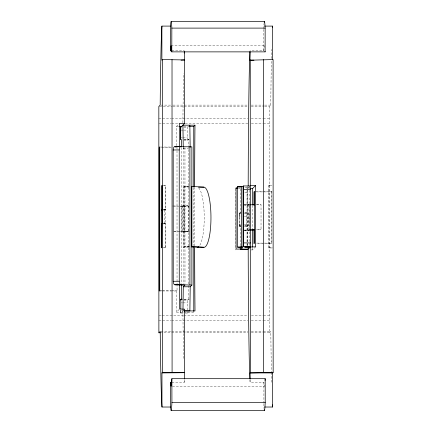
<?xml version="1.0" encoding="UTF-8"?>
<svg xmlns="http://www.w3.org/2000/svg" width="432" height="432" viewBox="0 0 432 432"><rect width="100%" height="100%" fill="white"/><g stroke="black" fill="none" stroke-linecap="round" stroke-linejoin="round"><path stroke-width="0.32" stroke-dasharray="2.16 1.62" d="M244.534 226.665L246.418 226.665L246.229 216.486L246.418 213.71L247.325 212.798L247.336 190.037M263.396 332.797L269.465 332.797L269.417 106.456L270.761 105.106A194.4 2.803 -90 0 1 271.388 60.431M183.886 140.276L187.655 140.276L187.655 127.316L188.962 126.009M187.504 310.003L187.688 300.1L188.6 299.187L188.568 139.363L187.655 140.276M240.462 188.989L240.413 212.798L239.506 213.71L239.317 216.486L240.575 216.486M176.472 145.589L176.467 126.409L179.582 123.287M183.249 147.209L183.271 148.549L184.54 147.28M163.447 185.657L165.375 185.458L165.38 209.65L163.652 209.65M188.725 247.493L183.697 247.493A30.24 0.437 90 0 1 183.254 217.696A30.24 0.437 90 0 1 183.686 187.018L184.496 186.208L188.892 186.208M163.679 210.195L165.181 209.849L165.175 185.657M165.38 209.65L165.731 209.299L165.731 223.123L165.386 223.468L163.658 223.468M181.931 206.059L189.113 205.783L181.931 206.059L181.937 231.973L189.119 231.698L181.937 231.973M163.685 224.019L165.186 223.668L165.191 247.86L163.463 247.86M165.191 247.86L165.386 223.468M183.697 247.493L184.507 246.683L188.903 246.683M249.869 186.062L248.184 187.747L244.825 187.747M247.79 188.573L249.464 186.894L248.875 186.829M240.662 225.979L239.328 225.979L239.328 213.025L240.883 212.798M244.523 204.725L248.924 204.725L249.421 204.223L249.426 230.143L248.929 230.639L244.528 230.639M272.214 247.957L268.758 247.957L268.747 185.76L271.928 185.458M244.642 213.025L248.189 212.798L248.195 225.758L244.647 225.979M256.613 191.916L271.231 191.916L271.879 191.268L271.89 243.103L271.242 243.751L256.619 243.751M239.328 225.979L240.883 225.758M240.575 224.262L239.323 224.262L239.506 226.665L240.419 225.758L240.424 246.056M162.545 290.984L176.504 290.984L177.039 290.444L177.039 284.386M246.418 226.665L247.331 225.758L247.336 245.403M176.504 290.984L176.504 312.147L179.177 309.474M180.603 309.782L180.603 312.374L180.824 310.203M183.735 310.651L180.592 310.651L180.781 313.06L184.658 309.182M185.177 313.06L187.693 313.06L189 311.747M251.192 249.944L252.52 249.944L255.636 246.829M268.758 247.957L269.06 247.66L272.516 247.66M269.465 332.797L270.81 331.452A194.4 2.803 -90 0 0 271.393 371.817M249.534 205.108L244.523 205.157M249.539 230.164L244.528 230.207M244.388 205.027L249.496 204.844M256.554 204.854L261.025 204.692L261.031 229.743L256.559 229.91M244.393 230.083L249.502 229.894M172.562 206.015L188.843 206.231L179.663 206.145M173.842 231.568L188.849 231.8L179.669 231.714M171.142 45.797L264.449 45.797M171.85 50.852L184.356 50.852A170.208 2.457 90 0 0 184.286 52.137M264.584 46.132A170.208 2.457 -90 0 0 263.833 50.852L250.009 50.852A170.208 2.457 -90 0 0 249.944 52.115M160.855 105.106L172.319 105.106M172.994 105.106L247.838 105.106M251.208 105.106L264.022 105.106M264.697 105.106L270.761 105.106M159.511 106.456L172.319 106.456M172.994 106.456L247.838 106.456M251.213 106.456L264.022 106.456M264.697 106.456L269.417 106.456M158.841 118.746L170.975 118.746M171.65 118.746L247.844 118.746M251.213 118.746L262.678 118.746M263.353 118.746L269.422 118.746M158.965 123.606L171.099 123.606M171.774 123.606L178.519 123.606M185.263 123.606L247.968 123.606M251.343 123.606L262.802 123.606M263.477 123.606L269.546 123.606M176.467 126.409L178.934 126.409M183.886 126.63L189.2 126.63M183.881 127.316L187.655 127.316M181.181 130.097L183.071 130.097M183.697 130.097L187.466 130.097M180.554 137.873L182.439 137.873M183.071 137.873L187.466 137.873M184.113 139.363L188.762 139.363M183.886 139.59L189.205 139.59M160.396 147.037L171.029 147.037M161.854 147.571L171.158 147.571M175.144 147.571L176.472 147.571M183.271 148.549L188.924 148.549M163.647 185.458L165.375 185.458M268.747 185.76L272.203 185.76M188.892 186.381L184.496 186.381L188.8 186.673M183.686 187.018L188.708 187.018M238.777 187.747L240.791 187.747M238.55 188.606L240.543 188.606M255.263 191.268L271.879 191.268M244.809 192.494L247.325 192.494M243.135 204.223L249.421 204.223M163.426 209.299L165.731 209.299M163.453 209.849L165.181 209.849M244.814 212.798L248.189 212.798M239.328 213.025L240.656 213.025M239.506 213.71L240.764 213.71M244.534 213.71L246.418 213.71M244.345 216.486L246.229 216.486M163.431 223.123L165.731 223.123M163.458 223.668L165.186 223.668M244.35 224.262L246.235 224.262M244.814 225.758L248.195 225.758M239.506 226.665L240.764 226.665M244.399 230.143L249.426 230.143M256.603 243.103L271.89 243.103M188.903 246.51L184.507 246.51L190.107 246.877M163.663 247.66L165.391 247.66M159.759 290.444L161.752 290.444M162.416 290.444L171.056 290.444M171.72 290.444L177.039 290.444M159.224 290.984L161.881 290.984M184.145 299.187L188.8 299.187M183.924 299.414L189.238 299.414M183.919 300.1L187.688 300.1M181.219 302.881L182.477 302.881M183.103 302.881L187.504 302.881M176.504 312.147L180.824 312.147M193.784 312.147L180.603 312.374M180.781 313.06L184.55 313.06M159.003 315.398L161.703 315.398M162.378 315.398L183.276 315.398M183.951 315.398L248.011 315.398M251.381 315.398L262.845 315.398M263.515 315.398L269.584 315.398M158.879 320.506L171.018 320.506M171.693 320.506L247.887 320.506M251.257 320.506L262.721 320.506M263.396 320.506L269.46 320.506M160.904 331.452L171.018 331.452M171.693 331.452L247.887 331.452M251.257 331.452L262.721 331.452M263.396 331.452L270.81 331.452M160.234 332.797L171.018 332.797M171.693 332.797L247.887 332.797M251.257 332.797L262.721 332.797M171.914 382.266L184.421 382.266L184.421 379.598M249.944 379.874A170.208 2.457 90 0 0 250.079 382.266L263.903 382.266A170.208 2.457 -90 0 0 264.589 385.857M172.487 386.203L264.449 386.203M256.532 204.665L261.025 204.692M256.538 229.721L261.031 229.743M173.858 206.053L178.373 206.123M173.864 231.628L178.378 231.698M187.596 311.855L187.693 313.06M271.231 191.916L271.242 243.751M269.044 185.458L269.06 247.66M263.828 28.771L263.828 26.093A194.4 2.803 90 0 1 264.049 23.404M263.828 29.441L263.833 50.852M263.903 382.266L263.909 403.007M263.909 403.677L263.909 407.025A194.4 2.803 -90 0 0 264.055 408.661M252.509 205.459L252.515 229.052M252.52 247.925L252.52 249.944M250.079 379.598L250.079 382.266M249.464 186.894L249.469 189.583M249.469 190.258L249.48 247.369M248.924 204.725L248.929 230.639M247.968 213.025L247.968 225.979M247.271 186.521L247.288 242.962M247.288 243.637L247.288 245.651M247.023 186.77L247.034 245.905M239.549 212.798L239.555 225.758M235.229 188.606L235.24 249.944M193.757 187.645L193.774 245.522M188.843 206.059L188.849 231.973M184.961 147.533L184.988 283.738M184.761 206.075L184.766 231.649M184.496 186.208L184.507 246.683M183.865 147.474L183.897 284.348M182.207 205.783L182.212 231.698M181.656 147.458L181.683 284.353M177.007 147.037L177.039 283.711M164.835 210.195L164.835 224.019M198.634 187.888A30.067 7.031 89.8 0 1 204.239 216.626A30.067 7.031 89.8 0 1 199.109 246.299M184.421 382.266A170.208 2.457 90 0 1 184.28 379.841M183.605 358.393A170.208 2.457 90 0 1 182.909 310.927M182.893 122.785A170.208 2.457 90 0 1 183.605 73.559M194.627 245.932A170.208 2.457 -90 0 1 194.621 187.277M271.615 382.266A194.4 2.803 -90 0 1 271.404 372.438M271.42 58.579A194.4 2.803 -90 0 1 271.62 49.41"/><path stroke-width="0.65" d="M240.473 249.464L247.385 249.464L249.48 247.369L244.544 247.12L249.885 246.893L250.425 246.424L250.414 185.949L243.502 185.949L243.562 242.919C243.47 244.501 244.307 247.633 241.569 246.942A22.75 0.329 0 0 0 241.207 247.304C244.858 246.424 238.777 252.31 240.424 246.731M182.979 309.539L183.298 286.778L184.988 285.088L174.917 284.791A3.456 1.685 89.5 0 1 173.232 281.297L173.205 149.98A3.456 1.685 89.5 0 1 174.884 146.567L191.873 146.858L191.9 285.088L190.21 286.778L189.875 310.878L184.216 310.878M170.527 26.093L170.532 50.852A170.208 2.457 -90 0 1 171.758 51.489L171.79 51.878L171.844 28.107A194.4 2.803 90 0 0 170.527 26.093L161.887 26.093A194.4 2.803 -90 0 0 160.18 105.106L158.836 106.456L158.884 332.797L160.229 331.452A194.4 2.803 90 0 0 161.968 407.025L170.608 407.025A194.4 2.803 90 0 0 171.925 402.376L171.877 378.686L265.183 378.686L265.226 402.376A194.4 2.803 -90 0 1 264.2 409.763M180.668 128.428L180.743 127.316L184.621 123.439L184.604 59.94L162.518 59.567L161.892 60.188L161.887 26.093M171.877 378.686L171.823 379.183A170.208 2.457 90 0 1 170.602 382.266L170.608 407.025M265.183 378.686L265.129 379.183A170.208 2.457 -90 0 1 265.059 380.473M181.051 60.188L184.604 59.94M180.565 126.63L180.787 126.409L180.565 139.59L180.565 126.63L181.894 126.63M250.009 51.521L250.015 60.188L273.1 59.567L273.164 372.303L272.538 372.929L250.079 372.929L250.079 378.929M189.427 126.409L193.747 126.409L194.967 125.188L182.871 125.188M161.725 209.849L161.919 185.458L162.275 223.123L161.93 223.468L161.735 247.86L161.379 210.195L162.88 209.849M241.196 186.829A22.75 0.329 0 0 1 241.558 186.467L243.054 186.397L243.502 185.949M250.511 188.606L252.504 188.606L255.62 185.49L255.636 246.829L250.301 246.98L248.195 249.086L236.104 249.086A170.208 2.457 90 0 1 236.088 187.747L238.108 187.747M180.776 300.1L181.688 299.187L181.683 285.028M161.968 407.025L161.957 372.929L162.583 372.303L184.669 372.681L184.658 309.182L179.626 309.031L179.62 284.807M161.957 372.929L184.669 372.681M250.079 372.929L273.164 372.303M171.79 51.878L265.113 51.872L265.151 28.107A194.4 2.803 90 0 0 264.195 22.275M250.133 204.817L254.605 204.655M252.725 204.995L254.642 204.925M250.139 229.873L254.61 229.711M250.177 230.143L254.648 229.975M255.62 185.49L250.29 185.641L250.263 59.94M173.205 149.98L179.237 149.931A3.456 1.685 89.5 0 1 180.922 146.518M173.232 281.297L179.264 281.243A3.456 1.685 89.5 0 0 180.949 284.742L191.9 285.088M174.917 284.791L180.949 284.742M198.547 187.169L203.92 187.148A30.067 7.036 89.8 0 1 210.962 217.636A30.067 7.036 89.8 0 1 203.931 247.277L191.398 246.953M171.115 21.6L264.416 21.6M264.492 26.093L272.468 26.093L272.473 59.524M171.844 28.107L265.151 28.107M170.532 50.852L171.85 50.852M250.015 60.188L253.978 60.188M179.555 126.409L180.787 126.409M235.894 188.606L237.886 188.606M243.551 189.356L250.463 189.356M161.379 210.195L162.529 210.195M243.562 242.919L250.474 242.919M243.513 246.424L250.425 246.424M183.298 286.778L190.21 286.778M182.153 299.187L180.824 299.187L180.824 308.907M180.598 299.414L181.926 299.414M184.253 310.927L195.005 310.927A170.208 2.457 -90 0 1 194.632 247.741M158.884 332.797L160.234 332.797M170.602 382.266L171.914 382.266M171.925 402.376L265.226 402.376M264.573 407.025L272.549 407.025L272.538 372.929M171.121 410.4L264.422 410.4M174.884 146.567L178.735 146.664M184.621 123.439L179.582 123.287L179.588 146.842M203.92 187.148L191.646 186.413L191.657 246.542L203.931 247.277M265.097 51.878L265.059 51.489M189.837 125.134L190.161 147.209M182.925 125.134L183.244 146.545M263.596 59.567L263.66 372.303M253.957 204.703L253.951 191.916L254.599 191.268L254.61 243.103L253.962 243.751L253.962 229.613M252.504 188.606L252.509 204.784M252.515 229.727L252.52 247.25M250.301 246.98L250.328 372.681M243.054 186.397L243.065 246.872M241.558 186.467L241.569 246.942M237.622 186.646L237.632 247.12M193.747 126.409L193.757 186.975M193.774 246.872L193.784 311.477M189.902 146.745L189.929 284.974M184.356 51.521L184.356 60.188M184.421 372.929L184.421 378.929M181.656 139.363L181.656 146.783M179.237 149.931L179.264 281.243M172.022 59.567L172.087 372.303M162.518 59.567L162.583 372.303M198.644 246.758A30.067 7.031 89.8 0 1 197.213 247.298M194.621 186.673A170.208 2.457 -90 0 1 194.967 125.188M249.874 378.475A170.208 2.457 90 0 1 248.195 249.086M248.189 185.922A170.208 2.457 -90 0 1 249.944 52.115M272.549 407.025A194.4 2.803 -90 0 1 272.403 404.827M272.398 27.275A194.4 2.803 -90 0 1 272.468 26.093M184.237 53.066A170.208 2.457 90 0 1 184.286 52.137M159.732 147.037L159.192 147.571L159.224 290.984L159.759 290.444L159.732 147.037"/></g></svg>
